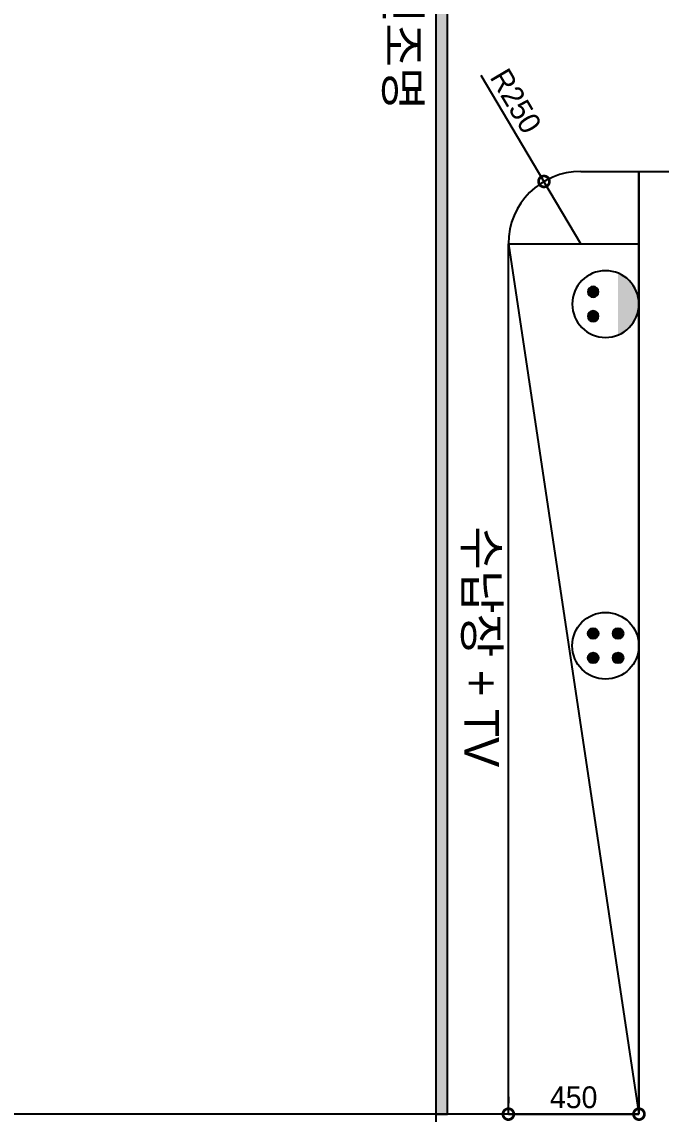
# Model space of a CAD drawing. Header units: inches. Extents: x -63256 to 33689, y -34490 to 100230.
# Drawn here: x -21140 to -18937, y 3284 to 7049 of the extents above; entities that cross this region are included whole.
import ezdxf

# ---------------------------------------------------------------- set-up
doc = ezdxf.new("R2010")
doc.units = ezdxf.units.IN
doc.header["$LTSCALE"] = 100
doc.header["$MEASUREMENT"] = 0
for name, color, linetype in [('0-ELC TEXT', 7, 'Continuous'), ('06-FUR', 6, 'Continuous'), ('06-LIGHT', 4, 'Continuous'), ('07-DIM WAL', 5, 'Continuous'), ('도면층2', 2, 'Continuous'), ('설비', 140, 'Continuous')]:
    doc.layers.add(name, color=color, linetype=linetype)
doc.styles.add('스타일1', font='')
doc.styles.add('코레일둥고', font='')
doc.styles.get('스타일1').set_extended_font_data('HYwulM')
doc.styles.get('코레일둥고').set_extended_font_data('Korail Round Gothic Medium')
doc.dimstyles.new('30', dxfattribs={"dimscale": 30, "dimtxt": 2.5, "dimasz": 2.5, "dimexe": 1.25, "dimexo": 2, "dimtad": 1, "dimdec": 0, "dimtxsty": '스타일1', "dimblk": 'DOTSMALL', "dimcen": 2.5, "dimclrd": 1, "dimclre": 1, "dimclrt": 2, "dimadec": 0, "dimazin": 0, "dimtfac": 1, "dimtix": 1, "dimtmove": 0, "dimatfit": 3, "dimldrblk": 'DOTSMALL', "dimfxl": 1.25, "dimarcsym": 0})

# ---------------------------------------------------------------- blocks, each defined once
blk = doc.blocks.new('vuidauseh')
at = {"layer": '도면층2'}
for p, q in [((-46494.5, 6533.6), (-46294.5, 6533.6)), ((-46494.5, 3283.6), (-46494.5, 6533.6))]:
    blk.add_line(p, q, dxfattribs=at)
blk.add_lwpolyline([(-46494.5, 3283.6), (-47194.5, 3283.6), (-47194.5, 3083.6), (-46494.5, 3083.6)], dxfattribs=at)
blk = doc.blocks.new('TLSTJF')
at = {"layer": '설비'}
h = blk.add_hatch(color=10, dxfattribs=at)
edge = h.paths.add_edge_path()
edge.add_arc((-17018, -98621.5), 18.3, 0, 360)
h = blk.add_hatch(color=10, dxfattribs=at)
edge = h.paths.add_edge_path()
edge.add_arc((-16934, -98621.5), 18.3, 0, 360)
h = blk.add_hatch(color=10, dxfattribs=at)
edge = h.paths.add_edge_path()
edge.add_line((-16869.4, -98707.5), (-17082.7, -98707.5))
edge.add_ellipse((-16976, -98664.4), major_axis=(81.3, 81.3), ratio=1, start_angle=156.9578, end_angle=293.0422)
at = {"layer": '설비', "color": 10}
for centre, radius in [((-16976, -98664.4), 115), ((-17018, -98621.5), 18.3), ((-16934, -98621.5), 18.3)]:
    blk.add_circle(centre, radius, dxfattribs=at)
blk = doc.blocks.new('_DOTSMALL')
at = {"color": 0, "linetype": 'ByBlock', "const_width": 0.5}
blk.add_lwpolyline([(-0.0625, 0, 1), (0.0625, 0, 1)], format="xyb", close=True, dxfattribs=at)
blk = doc.blocks.new('*D115')
at = {"layer": '07-DIM WAL', "color": 1, "lineweight": -2, "transparency": 16777216}
for p, q in [((-19463.2, 3343.6), (-19463.2, 3321.1)), ((-19013.2, 3343.6), (-19013.2, 3321.1)), ((-19463.2, 3283.6), (-19013.2, 3283.6))]:
    blk.add_line(p, q, dxfattribs=at)
at = {"layer": 'Defpoints', "color": 0, "transparency": 16777216}
for p in [(-19463.2, 3283.6), (-19013.2, 3283.6), (-19013.2, 3283.6)]:
    blk.add_point(p, dxfattribs=at)
at = {"layer": '07-DIM WAL', "color": 1, "lineweight": -2, "transparency": 16777216, "xscale": 75, "yscale": 75, "zscale": 75, "rotation": 180}
blk.add_blockref('_DOTSMALL', (-19463.2, 3283.6), dxfattribs=at)
at = {"layer": '07-DIM WAL', "color": 1, "lineweight": -2, "transparency": 16777216, "xscale": 75, "yscale": 75, "zscale": 75}
blk.add_blockref('_DOTSMALL', (-19013.2, 3283.6), dxfattribs=at)
at = {"layer": '07-DIM WAL', "color": 2, "transparency": 16777216, "insert": (-19238.2, 3341.3), "char_height": 75, "attachment_point": 5, "style": '스타일1'}
blk.add_mtext('450', dxfattribs=at)
blk = doc.blocks.new('*D223')
at = {"layer": '07-DIM WAL', "color": 1, "lineweight": -2, "transparency": 16777216}
for p in [(-19557.7, 6865.6), (-19213.2, 6283.6)]:
    blk.add_line(p, (-19340.5, 6498.7), dxfattribs=at)
at = {"layer": 'Defpoints', "color": 0, "transparency": 16777216}
for p in [(-19340.5, 6498.7), (-19213.2, 6283.6)]:
    blk.add_point(p, dxfattribs=at)
at = {"layer": '07-DIM WAL', "color": 1, "lineweight": -2, "transparency": 16777216, "xscale": 75, "yscale": 75, "zscale": 75, "rotation": 300.6224356856697}
blk.add_blockref('_DOTSMALL', (-19340.5, 6498.7), dxfattribs=at)
at = {"layer": '07-DIM WAL', "color": 2, "transparency": 16777216, "insert": (-19437.6, 6776.1), "char_height": 75, "attachment_point": 5, "rotation": 300.6224, "style": '스타일1'}
blk.add_mtext('R250', dxfattribs=at)

msp = doc.modelspace()

# ---------------------------------------------------------------- hatches: boundary and pattern name
at = {"layer": '06-LIGHT'}
h = msp.add_hatch(dxfattribs=at)
h.set_pattern_fill('ANSI31', color=140)
h.paths.add_polyline_path([(-19713.2, 3283.6), (-19673.2, 3283.6), (-19673.2, 10283.6), (-19713.2, 10283.6)])
at = {"layer": '설비'}
h = msp.add_hatch(color=10, dxfattribs=at)
edge = h.paths.add_edge_path()
edge.add_arc((-19171.1, 4940.4), 18.3, -90, 270, ccw=False)
h = msp.add_hatch(color=10, dxfattribs=at)
edge = h.paths.add_edge_path()
edge.add_arc((-19085.2, 4940.4), 18.3, 270, 630)
h = msp.add_hatch(color=10, dxfattribs=at)
edge = h.paths.add_edge_path()
edge.add_arc((-19171.1, 4856.3), 18.3, -90, 270, ccw=False)
h = msp.add_hatch(color=10, dxfattribs=at)
edge = h.paths.add_edge_path()
edge.add_arc((-19085.2, 4856.3), 18.3, 270, 630)

# ---------------------------------------------------------------- linework, layer by layer
at = {"layer": '06-FUR'}
for p, q in [((-19213.2, 6533.6), (-19013.2, 6533.6)), ((-19013.2, 6533.6), (-19013.2, 3283.6)), ((-19463.2, 3283.6), (-19463.2, 6283.6)), ((-19463.2, 6283.6), (-19013.2, 3283.6)), ((-19463.2, 6283.6), (-19013.2, 6283.6)), ((-19013.2, 3283.6), (-19463.2, 3283.6))]:
    msp.add_line(p, q, dxfattribs=at)
msp.add_arc((-19213.2, 6283.6), 250, 90, 180, dxfattribs=at)
at = {"layer": '06-LIGHT'}
msp.add_line((-19713.2, 3283.6), (-23513.2, 3283.6), dxfattribs=at)
msp.add_line((-19713.2, 3283.6), (-23513.2, 3283.6), dxfattribs=at)
at = {"layer": '06-LIGHT', "color": 140}
msp.add_lwpolyline([(-19713.2, 3283.6), (-19673.2, 3283.6), (-19673.2, 10283.6), (-19713.2, 10283.6)], close=True, dxfattribs=at)
at = {"layer": '설비', "color": 10}
for centre, radius in [((-19128.2, 4898.3), 115), ((-19171.1, 4940.4), 18.3), ((-19085.2, 4940.4), 18.3), ((-19171.1, 4856.3), 18.3), ((-19085.2, 4856.3), 18.3)]:
    msp.add_circle(centre, radius, dxfattribs=at)

# ---------------------------------------------------------------- block references
msp.add_blockref('vuidauseh', (27481.3, 0))
at = {"layer": '설비', "xscale": -1, "rotation": 89.9999999999999}
msp.add_blockref('TLSTJF', (-117792.6, -10899.9), dxfattribs=at)

# ---------------------------------------------------------------- texts
at = {"layer": '0-ELC TEXT', "style": '코레일둥고'}
msp.add_text('수납장 + TV', height=120, rotation=270, dxfattribs=at).set_placement((-19615.1, 5310.5))
at = {"layer": '06-LIGHT', "color": 140, "style": '코레일둥고'}
msp.add_text('라인조명', height=120, rotation=270, dxfattribs=at).set_placement((-19887.2, 7345.4))

# ---------------------------------------------------------------- dimensions: what is measured, and where the dimension line sits
at = {"layer": '07-DIM WAL'}
dim = msp.add_radius_dim(center=(-19213.2, 6283.6), mpoint=(-19340.5, 6498.7), dimstyle='30', dxfattribs=at)
dim.commit()
dim.dimension.update_dxf_attribs({"geometry": '*D223', "text_midpoint": (-19437.6, 6776.1)})
dim = msp.add_linear_dim(base=(-19013.2, 3283.6), p1=(-19463.2, 3283.6), p2=(-19013.2, 3283.6), dimstyle='30', dxfattribs=at)
dim.commit()
dim.dimension.update_dxf_attribs({"geometry": '*D115', "text_midpoint": (-19238.2, 3341.3)})

doc.saveas('drawing.dxf')
